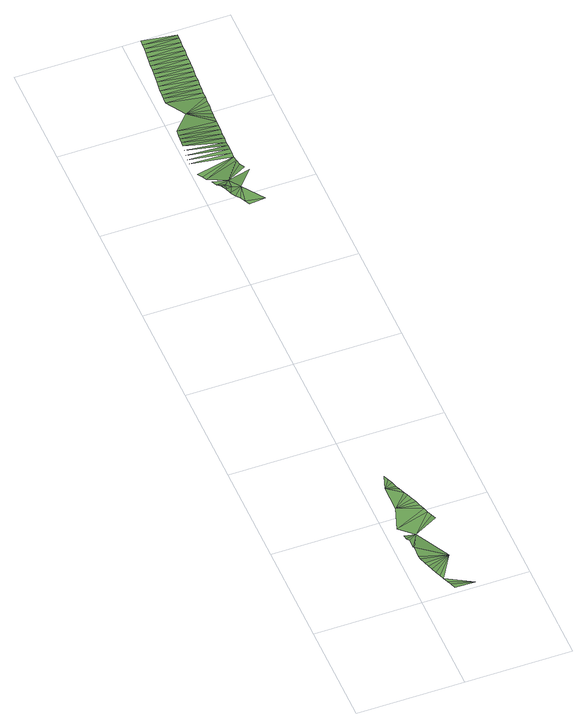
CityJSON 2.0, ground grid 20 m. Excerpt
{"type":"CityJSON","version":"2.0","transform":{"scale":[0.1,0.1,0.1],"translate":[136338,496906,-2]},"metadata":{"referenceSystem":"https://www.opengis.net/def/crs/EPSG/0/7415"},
"CityObjects":{
"plantcover1":{"type":"PlantCover","attributes":{"3df_class":"Forest","bgt_fysiekvoorkomen":"loofbos","bgt_status":"bestaand","identificatienamespace":"NL.IMGeo","begroeidterreindeeloptalud":"false","relatievehoogteligging":0,"aantal_punten":0},"geometry":[{"type":"MultiSurface","lod":"1","boundaries":[[[0,1,2]],[[2,1,3]],[[4,5,6]],[[2,7,0]],[[8,2,3]],[[8,9,2]],[[9,10,2]],[[11,12,13]],[[10,11,2]],[[6,5,14]],[[15,5,16]],[[17,13,12]],[[14,5,15]],[[2,4,7]],[[18,13,17]],[[2,5,4]],[[19,5,20]],[[19,21,22]],[[19,20,21]],[[23,22,24]],[[20,5,25]],[[5,26,25]],[[27,24,22]],[[22,28,27]],[[22,29,28]],[[22,30,29]],[[22,21,30]],[[23,31,32]],[[33,31,23]],[[33,23,34]],[[35,34,23]],[[24,35,23]],[[36,37,38]],[[39,37,40]],[[40,37,36]],[[40,36,38]],[[41,42,39]],[[43,38,44]],[[41,39,40]],[[40,38,43]],[[45,46,47]],[[44,48,49]],[[46,50,47]],[[43,41,40]],[[48,51,49]],[[43,44,49]],[[49,51,52]],[[43,49,41]],[[53,50,41]],[[54,52,55]],[[49,52,54]],[[56,57,58]],[[59,56,60]],[[47,50,53]],[[61,41,49]],[[62,59,63]],[[64,65,47]],[[66,62,67]],[[68,69,64]],[[70,71,68]],[[41,72,53]],[[73,72,41]],[[74,75,70]],[[58,57,74]],[[60,56,58]],[[76,77,66]],[[63,59,60]],[[67,62,63]],[[76,66,67]],[[78,79,80]],[[81,80,77]],[[82,83,79]],[[84,85,83]],[[86,77,76]],[[87,85,88]],[[89,77,86]],[[90,87,91]],[[92,77,89]],[[92,93,77]],[[94,95,90]],[[93,96,77]],[[78,80,81]],[[97,95,98]],[[96,81,77]],[[82,79,78]],[[99,97,100]],[[84,83,82]],[[101,99,102]],[[88,85,84]],[[103,101,104]],[[91,87,88]],[[105,103,106]],[[94,90,91]],[[107,105,108]],[[98,95,94]],[[109,110,107]],[[100,97,98]],[[111,110,112]],[[102,99,100]],[[113,111,114]],[[104,101,102]],[[106,103,104]],[[108,105,106]],[[109,107,108]],[[112,110,109]],[[114,111,112]]]}]}
},
"vertices":[
[32,89,14],[36,78,14],[82,82,12],[39,69,14],[32,117,15],[47,147,12],[32,122,12],[32,97,13],[43,61,13],[46,52,12],[50,43,12],[53,34,12],[57,25,12],[102,7,11],[32,137,13],[27,142,14],[27,152,11],[60,17,12],[64,8,11],[22,172,11],[85,189,12],[82,199,12],[37,217,12],[37,267,12],[64,246,12],[89,180,12],[92,170,13],[67,237,13],[71,227,13],[75,218,13],[78,208,13],[49,284,13],[46,294,12],[53,275,12],[57,265,11],[60,256,12],[36,1019,18],[33,1024,17],[39,1015,17],[28,1032,14],[41,1024,17],[51,1034,14],[23,1041,14],[51,1019,13],[44,1006,14],[7,1067,14],[12,1058,14],[80,1084,12],[49,997,13],[66,1014,13],[17,1050,14],[55,989,13],[60,980,13],[82,1075,11],[96,974,12],[65,971,13],[8,1146,15],[7,1136,16],[83,1134,8],[9,1155,14],[83,1145,8],[96,1049,9],[10,1165,13],[84,1155,8],[81,1094,12],[3,1096,13],[11,1175,13],[84,1165,8],[81,1104,12],[4,1106,12],[82,1114,10],[5,1116,13],[84,1066,10],[90,1058,9],[82,1124,8],[6,1126,15],[85,1175,8],[41,1208,11],[88,1246,8],[18,1255,12],[18,1245,11],[88,1236,8],[89,1256,8],[19,1265,11],[89,1266,8],[20,1275,11],[85,1185,7],[21,1285,11],[90,1276,9],[86,1195,6],[22,1295,12],[90,1286,9],[86,1205,6],[87,1215,7],[91,1296,10],[23,1305,12],[87,1225,7],[24,1315,12],[92,1306,10],[25,1325,11],[92,1316,10],[26,1335,11],[93,1327,10],[27,1345,12],[93,1337,10],[28,1355,12],[94,1347,11],[29,1365,12],[94,1357,11],[95,1367,11],[30,1375,12],[31,1385,12],[95,1377,12],[32,1395,12],[96,1387,10]
]}
